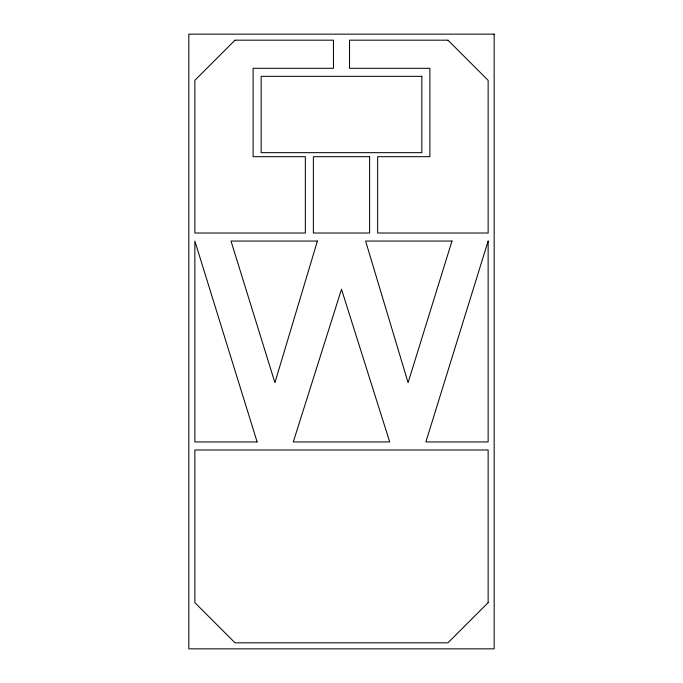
<?xml version="1.0" encoding="UTF-8"?>
<svg xmlns="http://www.w3.org/2000/svg" width="683" height="683" viewBox="0 0 683 683"><rect width="100%" height="100%" fill="white"/><g stroke="black" fill="none" stroke-linecap="round" stroke-linejoin="round"><path stroke-width="1.02" d="M317.39 241.056L274.916 382.668L231.016 241.056L317.39 241.056M451.984 241.056L408.084 382.668L365.61 241.056L451.984 241.056M488.14 241.056L425.868 441.944L488.14 441.944L488.14 241.056M341.5 289.268L293.289 441.944L389.711 441.944L341.5 289.268M235.029 40.177L194.86 80.355L194.86 233.023L305.344 233.023L305.344 156.689L253.111 156.689L253.111 68.3L333.466 68.3L333.466 40.177L235.029 40.177M488.14 602.645L447.971 642.823L235.029 642.823L194.86 602.645L194.86 449.977L488.14 449.977L488.14 602.645M494.168 34.15L188.832 34.15L188.832 648.85L494.168 648.85L494.168 34.15M447.971 40.177L349.534 40.177L349.534 68.3L429.889 68.3L429.889 156.689L377.656 156.689L377.656 233.023L488.14 233.023L488.14 80.355L447.971 40.177M421.855 76.334L261.145 76.334L261.145 152.668L421.855 152.668L421.855 76.334M369.623 156.689L313.377 156.689L313.377 233.023L369.623 233.023L369.623 156.689M257.132 441.944L194.86 441.944L194.86 241.056L257.132 441.944"/></g></svg>
